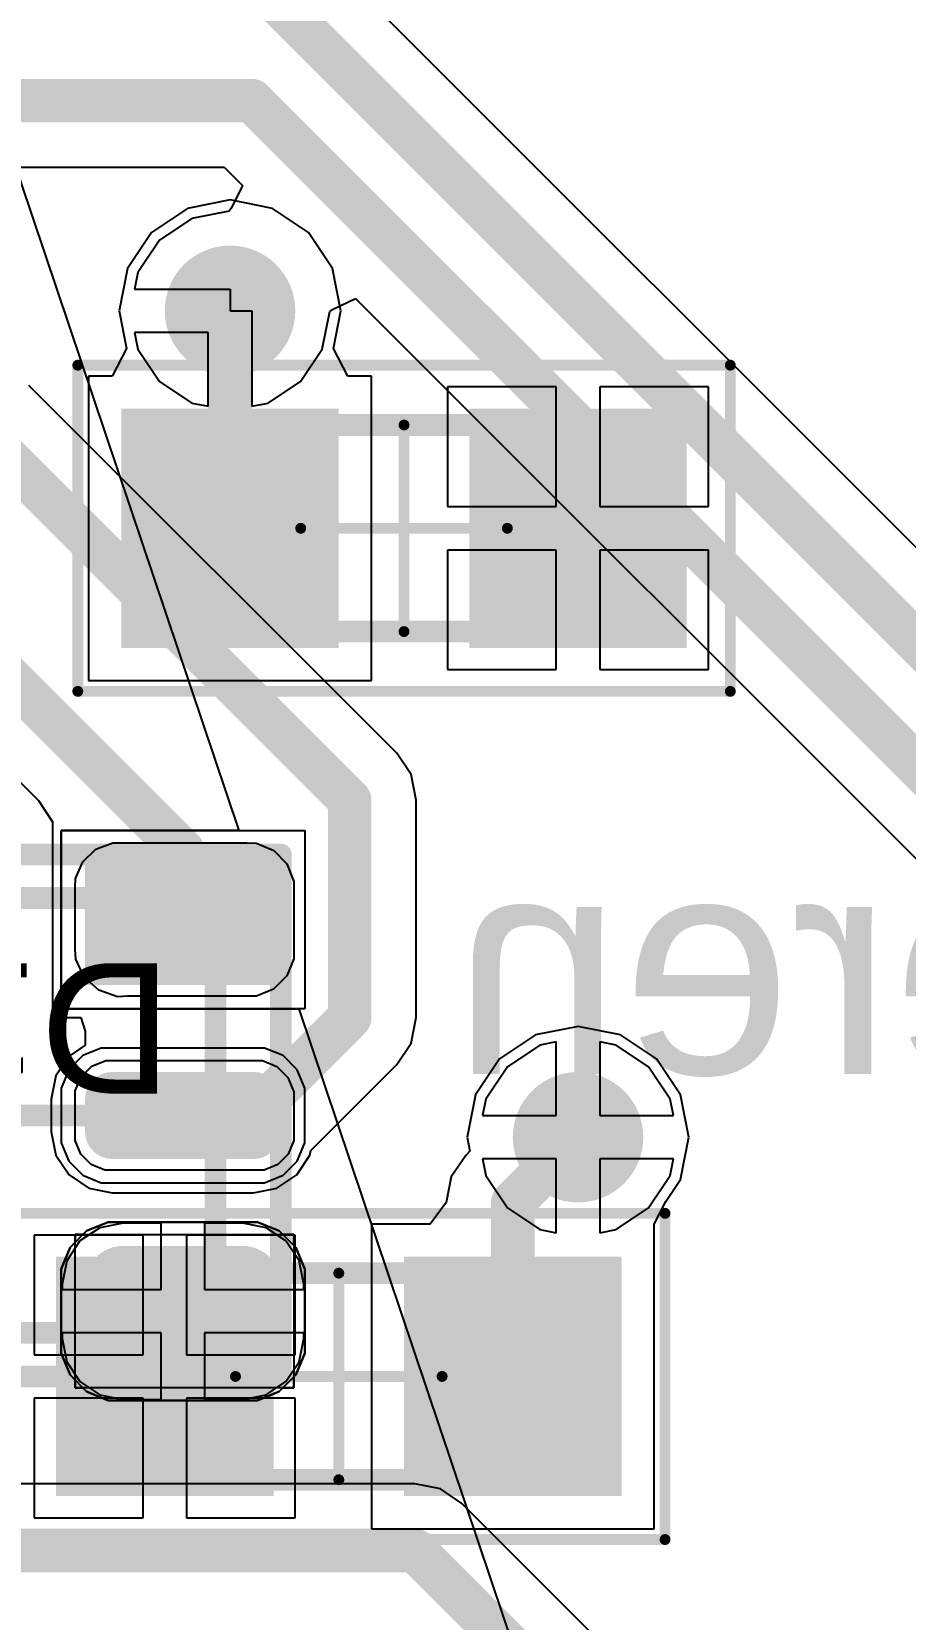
# Model space of a CAD drawing. Header units: inches. Extents: x -27 to 142, y -1 to 42.
# Drawn here: x 19.99 to 24, y 7.18 to 14.48 of the extents above; entities that cross this region are included whole.
import ezdxf

# ---------------------------------------------------------------- set-up
doc = ezdxf.new("R2010")
doc.units = ezdxf.units.IN
for name, color, linetype in [('Bottom Layer', 5, 'Continuous'), ('Bottom Overlay', 54, 'Continuous'), ('Bottom Paste', 16, 'Continuous'), ('Bottom Solder', 6, 'Continuous'), ('Mechanical 13', 56, 'Continuous'), ('Mechanical 15', 56, 'Continuous'), ('Top Layer', 1, 'Continuous'), ('Top Overlay', 2, 'Continuous'), ('Top Paste', 8, 'Continuous'), ('Top Solder', 216, 'Continuous'), ('Via Holes', 16, 'Continuous')]:
    doc.layers.add(name, color=color, linetype=linetype)
doc.styles.add('Arial', font='', dxfattribs={"height": 0.2})
doc.styles.get('Arial').set_extended_font_data('Arial')

# ---------------------------------------------------------------- blocks, each defined once
blk = doc.blocks.new('CAPC0603_1608_55_N_B_748')
at = {"layer": 'Bottom Layer'}
for points in [[(-0.35, 0.5), (-0.35, -0.5), (-1.25, -0.5), (-1.25, 0.5)], [(1.25, 0.5), (1.25, -0.5), (0.35, -0.5), (0.35, 0.5)]]:
    blk.add_hatch(color=5, dxfattribs=at).paths.add_polyline_path(points)
at = {"layer": 'Bottom Paste'}
for points in [[(-0.35, 0.5), (-0.35, -0.5), (-1.25, -0.5), (-1.25, 0.5)], [(1.25, 0.5), (1.25, -0.5), (0.35, -0.5), (0.35, 0.5)]]:
    blk.add_hatch(color=16, dxfattribs=at).paths.add_polyline_path(points)
at = {"layer": 'Bottom Solder'}
for points in [[(-0.3, 0.55), (-0.3, -0.55), (-1.3, -0.55), (-1.3, 0.55)], [(1.3, 0.55), (1.3, -0.55), (0.3, -0.55), (0.3, 0.55)]]:
    blk.add_hatch(color=6, dxfattribs=at).paths.add_polyline_path(points)
at = {"layer": 'Mechanical 13'}
for points in [[(-0.875, 0.475, 0.1, 0.1, 0), (-0.875, -0.475, 0.1, 0.1, 0)], [(0.875, 0.475, 0.1, 0.1, 0), (-0.875, 0.475, 0.1, 0.1, 0)], [(0.875, 0.475, 0.1, 0.1, 0), (0.875, -0.475, 0.1, 0.1, 0)], [(0.875, -0.475, 0.1, 0.1, 0), (-0.875, -0.475, 0.1, 0.1, 0)]]:
    blk.add_lwpolyline(points, format="xyseb", dxfattribs=at)
for points in [[(-0.9, 0.475, 0.05, 0.05, 1), (-0.85, 0.475, 0.05, 0.05, 1)], [(-0.9, 0.475, 0.05, 0.05, 1), (-0.85, 0.475, 0.05, 0.05, 1)], [(0.85, 0.475, 0.05, 0.05, 1), (0.9, 0.475, 0.05, 0.05, 1)], [(0.85, 0.475, 0.05, 0.05, 1), (0.9, 0.475, 0.05, 0.05, 1)], [(-0.9, -0.475, 0.05, 0.05, 1), (-0.85, -0.475, 0.05, 0.05, 1)], [(-0.9, -0.475, 0.05, 0.05, 1), (-0.85, -0.475, 0.05, 0.05, 1)], [(0.85, -0.475, 0.05, 0.05, 1), (0.9, -0.475, 0.05, 0.05, 1)], [(0.85, -0.475, 0.05, 0.05, 1), (0.9, -0.475, 0.05, 0.05, 1)]]:
    blk.add_lwpolyline(points, format="xyseb", close=True, dxfattribs=at)
at = {"layer": 'Mechanical 15'}
for points in [[(-1.5, 0.75, 0.05, 0.05, 0), (-1.5, -0.75, 0.05, 0.05, 0)], [(1.5, 0.75, 0.05, 0.05, 0), (-1.5, 0.75, 0.05, 0.05, 0)], [(1.5, 0.75, 0.05, 0.05, 0), (1.5, -0.75, 0.05, 0.05, 0)], [(0, 0.475, 0.05, 0.05, 0), (0, -0.475, 0.05, 0.05, 0)], [(0.475, 0, 0.05, 0.05, 0), (-0.475, 0, 0.05, 0.05, 0)], [(1.5, -0.75, 0.05, 0.05, 0), (-1.5, -0.75, 0.05, 0.05, 0)]]:
    blk.add_lwpolyline(points, format="xyseb", dxfattribs=at)
for points in [[(-1.5125, 0.75, 0.025, 0.025, 1), (-1.4875, 0.75, 0.025, 0.025, 1)], [(-1.5125, 0.75, 0.025, 0.025, 1), (-1.4875, 0.75, 0.025, 0.025, 1)], [(1.4875, 0.75, 0.025, 0.025, 1), (1.5125, 0.75, 0.025, 0.025, 1)], [(1.4875, 0.75, 0.025, 0.025, 1), (1.5125, 0.75, 0.025, 0.025, 1)], [(-0.0125, 0.475, 0.025, 0.025, 1), (0.0125, 0.475, 0.025, 0.025, 1)], [(-0.4875, 0, 0.025, 0.025, 1), (-0.4625, 0, 0.025, 0.025, 1)], [(0.4625, 0, 0.025, 0.025, 1), (0.4875, 0, 0.025, 0.025, 1)], [(-0.0125, -0.475, 0.025, 0.025, 1), (0.0125, -0.475, 0.025, 0.025, 1)], [(-1.5125, -0.75, 0.025, 0.025, 1), (-1.4875, -0.75, 0.025, 0.025, 1)], [(-1.5125, -0.75, 0.025, 0.025, 1), (-1.4875, -0.75, 0.025, 0.025, 1)], [(1.4875, -0.75, 0.025, 0.025, 1), (1.5125, -0.75, 0.025, 0.025, 1)], [(1.4875, -0.75, 0.025, 0.025, 1), (1.5125, -0.75, 0.025, 0.025, 1)]]:
    blk.add_lwpolyline(points, format="xyseb", close=True, dxfattribs=at)
blk = doc.blocks.new('CAPC0603_1608_55_N_B_749')
at = {"layer": 'Bottom Layer'}
for points in [[(-0.35, 0.5), (-0.35, -0.5), (-1.25, -0.5), (-1.25, 0.5)], [(1.25, 0.5), (1.25, -0.5), (0.35, -0.5), (0.35, 0.5)]]:
    blk.add_hatch(color=5, dxfattribs=at).paths.add_polyline_path(points)
at = {"layer": 'Bottom Paste'}
for points in [[(-0.35, 0.5), (-0.35, -0.5), (-1.25, -0.5), (-1.25, 0.5)], [(1.25, 0.5), (1.25, -0.5), (0.35, -0.5), (0.35, 0.5)]]:
    blk.add_hatch(color=16, dxfattribs=at).paths.add_polyline_path(points)
at = {"layer": 'Bottom Solder'}
for points in [[(-0.3, 0.55), (-0.3, -0.55), (-1.3, -0.55), (-1.3, 0.55)], [(1.3, 0.55), (1.3, -0.55), (0.3, -0.55), (0.3, 0.55)]]:
    blk.add_hatch(color=6, dxfattribs=at).paths.add_polyline_path(points)
at = {"layer": 'Mechanical 13'}
for points in [[(-0.875, -0.475, 0.1, 0.1, 0), (-0.875, 0.475, 0.1, 0.1, 0)], [(-0.875, 0.475, 0.1, 0.1, 0), (0.875, 0.475, 0.1, 0.1, 0)], [(0.875, -0.475, 0.1, 0.1, 0), (0.875, 0.475, 0.1, 0.1, 0)], [(-0.875, -0.475, 0.1, 0.1, 0), (0.875, -0.475, 0.1, 0.1, 0)]]:
    blk.add_lwpolyline(points, format="xyseb", dxfattribs=at)
for points in [[(-0.9, 0.475, 0.05, 0.05, 1), (-0.85, 0.475, 0.05, 0.05, 1)], [(-0.9, 0.475, 0.05, 0.05, 1), (-0.85, 0.475, 0.05, 0.05, 1)], [(0.85, 0.475, 0.05, 0.05, 1), (0.9, 0.475, 0.05, 0.05, 1)], [(0.85, 0.475, 0.05, 0.05, 1), (0.9, 0.475, 0.05, 0.05, 1)], [(-0.9, -0.475, 0.05, 0.05, 1), (-0.85, -0.475, 0.05, 0.05, 1)], [(-0.9, -0.475, 0.05, 0.05, 1), (-0.85, -0.475, 0.05, 0.05, 1)], [(0.85, -0.475, 0.05, 0.05, 1), (0.9, -0.475, 0.05, 0.05, 1)], [(0.85, -0.475, 0.05, 0.05, 1), (0.9, -0.475, 0.05, 0.05, 1)]]:
    blk.add_lwpolyline(points, format="xyseb", close=True, dxfattribs=at)
at = {"layer": 'Mechanical 15'}
for points in [[(-1.5, -0.75, 0.05, 0.05, 0), (-1.5, 0.75, 0.05, 0.05, 0)], [(-1.5, 0.75, 0.05, 0.05, 0), (1.5, 0.75, 0.05, 0.05, 0)], [(1.5, -0.75, 0.05, 0.05, 0), (1.5, 0.75, 0.05, 0.05, 0)], [(0, -0.475, 0.05, 0.05, 0), (0, 0.475, 0.05, 0.05, 0)], [(-0.475, 0, 0.05, 0.05, 0), (0.475, 0, 0.05, 0.05, 0)], [(-1.5, -0.75, 0.05, 0.05, 0), (1.5, -0.75, 0.05, 0.05, 0)]]:
    blk.add_lwpolyline(points, format="xyseb", dxfattribs=at)
for points in [[(-1.5125, 0.75, 0.025, 0.025, 1), (-1.4875, 0.75, 0.025, 0.025, 1)], [(-1.5125, 0.75, 0.025, 0.025, 1), (-1.4875, 0.75, 0.025, 0.025, 1)], [(1.4875, 0.75, 0.025, 0.025, 1), (1.5125, 0.75, 0.025, 0.025, 1)], [(1.4875, 0.75, 0.025, 0.025, 1), (1.5125, 0.75, 0.025, 0.025, 1)], [(-0.0125, 0.475, 0.025, 0.025, 1), (0.0125, 0.475, 0.025, 0.025, 1)], [(-0.4875, 0, 0.025, 0.025, 1), (-0.4625, 0, 0.025, 0.025, 1)], [(0.4625, 0, 0.025, 0.025, 1), (0.4875, 0, 0.025, 0.025, 1)], [(-0.0125, -0.475, 0.025, 0.025, 1), (0.0125, -0.475, 0.025, 0.025, 1)], [(-1.5125, -0.75, 0.025, 0.025, 1), (-1.4875, -0.75, 0.025, 0.025, 1)], [(-1.5125, -0.75, 0.025, 0.025, 1), (-1.4875, -0.75, 0.025, 0.025, 1)], [(1.4875, -0.75, 0.025, 0.025, 1), (1.5125, -0.75, 0.025, 0.025, 1)], [(1.4875, -0.75, 0.025, 0.025, 1), (1.5125, -0.75, 0.025, 0.025, 1)]]:
    blk.add_lwpolyline(points, format="xyseb", close=True, dxfattribs=at)
blk = doc.blocks.new('APA_RGB_LED_2020_790')
at = {"layer": 'Top Layer'}
h = blk.add_hatch(color=1, dxfattribs=at)
edge = h.paths.add_edge_path()
edge.add_arc((-1.125, 1.025), 0.125, 90, 180)
edge.add_line((-1.25, 1.025), (-1.25, 0.775))
edge.add_arc((-1.125, 0.775), 0.125, 180, 270)
edge.add_line((-1.125, 0.65), (-0.575, 0.65))
edge.add_arc((-0.575, 0.775), 0.125, 270, 360)
edge.add_line((-0.45, 0.775), (-0.45, 1.025))
edge.add_arc((-0.575, 1.025), 0.125, 0, 90)
edge.add_line((-0.575, 1.15), (-1.125, 1.15))
h = blk.add_hatch(color=1, dxfattribs=at)
edge = h.paths.add_edge_path()
edge.add_arc((0.575, 1.025), 0.125, 90, 180)
edge.add_line((0.45, 1.025), (0.45, 0.775))
edge.add_arc((0.575, 0.775), 0.125, 180, 270)
edge.add_line((0.575, 0.65), (1.125, 0.65))
edge.add_arc((1.125, 0.775), 0.125, 270, 360)
edge.add_line((1.25, 0.775), (1.25, 1.025))
edge.add_arc((1.125, 1.025), 0.125, 0, 90)
edge.add_line((1.125, 1.15), (0.575, 1.15))
h = blk.add_hatch(color=1, dxfattribs=at)
edge = h.paths.add_edge_path()
edge.add_arc((-1.175, 0.075), 0.075, 90, 180)
edge.add_line((-1.25, 0.075), (-1.25, -0.075))
edge.add_arc((-1.175, -0.075), 0.075, 180, 270)
edge.add_line((-1.175, -0.15), (-0.525, -0.15))
edge.add_arc((-0.525, -0.075), 0.075, 270, 360)
edge.add_line((-0.45, -0.075), (-0.45, 0.075))
edge.add_arc((-0.525, 0.075), 0.075, 0, 90)
edge.add_line((-0.525, 0.15), (-1.175, 0.15))
h = blk.add_hatch(color=1, dxfattribs=at)
edge = h.paths.add_edge_path()
edge.add_arc((0.525, 0.075), 0.075, 90, 180)
edge.add_line((0.45, 0.075), (0.45, -0.075))
edge.add_arc((0.525, -0.075), 0.075, 180, 270)
edge.add_line((0.525, -0.15), (1.175, -0.15))
edge.add_arc((1.175, -0.075), 0.075, 270, 360)
edge.add_line((1.25, -0.075), (1.25, 0.075))
edge.add_arc((1.175, 0.075), 0.075, 0, 90)
edge.add_line((1.175, 0.15), (0.525, 0.15))
blk.add_hatch(color=1, dxfattribs=at).paths.add_polyline_path([(-1.25, -0.65), (-0.45, -0.65), (-0.45, -1.15), (-1.25, -1.15)])
h = blk.add_hatch(color=1, dxfattribs=at)
edge = h.paths.add_edge_path()
edge.add_arc((0.575, -0.775), 0.125, 90, 180)
edge.add_line((0.45, -0.775), (0.45, -1.025))
edge.add_arc((0.575, -1.025), 0.125, 180, 270)
edge.add_line((0.575, -1.15), (1.125, -1.15))
edge.add_arc((1.125, -1.025), 0.125, 270, 360)
edge.add_line((1.25, -1.025), (1.25, -0.775))
edge.add_arc((1.125, -0.775), 0.125, 0, 90)
edge.add_line((1.125, -0.65), (0.575, -0.65))
at = {"layer": 'Top Paste'}
h = blk.add_hatch(color=8, dxfattribs=at)
edge = h.paths.add_edge_path()
edge.add_arc((-1.125, 1.025), 0.125, 90, 180)
edge.add_line((-1.25, 1.025), (-1.25, 0.775))
edge.add_arc((-1.125, 0.775), 0.125, 180, 270)
edge.add_line((-1.125, 0.65), (-0.575, 0.65))
edge.add_arc((-0.575, 0.775), 0.125, 270, 360)
edge.add_line((-0.45, 0.775), (-0.45, 1.025))
edge.add_arc((-0.575, 1.025), 0.125, 0, 90)
edge.add_line((-0.575, 1.15), (-1.125, 1.15))
h = blk.add_hatch(color=8, dxfattribs=at)
edge = h.paths.add_edge_path()
edge.add_arc((0.575, 1.025), 0.125, 90, 180)
edge.add_line((0.45, 1.025), (0.45, 0.775))
edge.add_arc((0.575, 0.775), 0.125, 180, 270)
edge.add_line((0.575, 0.65), (1.125, 0.65))
edge.add_arc((1.125, 0.775), 0.125, 270, 360)
edge.add_line((1.25, 0.775), (1.25, 1.025))
edge.add_arc((1.125, 1.025), 0.125, 0, 90)
edge.add_line((1.125, 1.15), (0.575, 1.15))
h = blk.add_hatch(color=8, dxfattribs=at)
edge = h.paths.add_edge_path()
edge.add_arc((-1.175, 0.075), 0.075, 90, 180)
edge.add_line((-1.25, 0.075), (-1.25, -0.075))
edge.add_arc((-1.175, -0.075), 0.075, 180, 270)
edge.add_line((-1.175, -0.15), (-0.525, -0.15))
edge.add_arc((-0.525, -0.075), 0.075, 270, 360)
edge.add_line((-0.45, -0.075), (-0.45, 0.075))
edge.add_arc((-0.525, 0.075), 0.075, 0, 90)
edge.add_line((-0.525, 0.15), (-1.175, 0.15))
h = blk.add_hatch(color=8, dxfattribs=at)
edge = h.paths.add_edge_path()
edge.add_arc((0.525, 0.075), 0.075, 90, 180)
edge.add_line((0.45, 0.075), (0.45, -0.075))
edge.add_arc((0.525, -0.075), 0.075, 180, 270)
edge.add_line((0.525, -0.15), (1.175, -0.15))
edge.add_arc((1.175, -0.075), 0.075, 270, 360)
edge.add_line((1.25, -0.075), (1.25, 0.075))
edge.add_arc((1.175, 0.075), 0.075, 0, 90)
edge.add_line((1.175, 0.15), (0.525, 0.15))
blk.add_hatch(color=8, dxfattribs=at).paths.add_polyline_path([(-1.25, -0.65), (-0.45, -0.65), (-0.45, -1.15), (-1.25, -1.15)])
h = blk.add_hatch(color=8, dxfattribs=at)
edge = h.paths.add_edge_path()
edge.add_arc((0.575, -0.775), 0.125, 90, 180)
edge.add_line((0.45, -0.775), (0.45, -1.025))
edge.add_arc((0.575, -1.025), 0.125, 180, 270)
edge.add_line((0.575, -1.15), (1.125, -1.15))
edge.add_arc((1.125, -1.025), 0.125, 270, 360)
edge.add_line((1.25, -1.025), (1.25, -0.775))
edge.add_arc((1.125, -0.775), 0.125, 0, 90)
edge.add_line((1.125, -0.65), (0.575, -0.65))
at = {"layer": 'Top Solder'}
h = blk.add_hatch(color=216, dxfattribs=at)
edge = h.paths.add_edge_path()
edge.add_arc((-1.125, 1.025), 0.175, 90, 180)
edge.add_line((-1.3, 1.025), (-1.3, 0.775))
edge.add_arc((-1.125, 0.775), 0.175, 180, 270)
edge.add_line((-1.125, 0.6), (-0.575, 0.6))
edge.add_arc((-0.575, 0.775), 0.175, 270, 360)
edge.add_line((-0.4, 0.775), (-0.4, 1.025))
edge.add_arc((-0.575, 1.025), 0.175, 0, 90)
edge.add_line((-0.575, 1.2), (-1.125, 1.2))
h = blk.add_hatch(color=216, dxfattribs=at)
edge = h.paths.add_edge_path()
edge.add_arc((0.575, 1.025), 0.175, 90, 180)
edge.add_line((0.4, 1.025), (0.4, 0.775))
edge.add_arc((0.575, 0.775), 0.175, 180, 270)
edge.add_line((0.575, 0.6), (1.125, 0.6))
edge.add_arc((1.125, 0.775), 0.175, 270, 360)
edge.add_line((1.3, 0.775), (1.3, 1.025))
edge.add_arc((1.125, 1.025), 0.175, 0, 90)
edge.add_line((1.125, 1.2), (0.575, 1.2))
h = blk.add_hatch(color=216, dxfattribs=at)
edge = h.paths.add_edge_path()
edge.add_arc((-1.175, 0.075), 0.125, 90, 180)
edge.add_line((-1.3, 0.075), (-1.3, -0.075))
edge.add_arc((-1.175, -0.075), 0.125, 180, 270)
edge.add_line((-1.175, -0.2), (-0.525, -0.2))
edge.add_arc((-0.525, -0.075), 0.125, 270, 360)
edge.add_line((-0.4, -0.075), (-0.4, 0.075))
edge.add_arc((-0.525, 0.075), 0.125, 0, 90)
edge.add_line((-0.525, 0.2), (-1.175, 0.2))
h = blk.add_hatch(color=216, dxfattribs=at)
edge = h.paths.add_edge_path()
edge.add_arc((0.525, 0.075), 0.125, 90, 180)
edge.add_line((0.4, 0.075), (0.4, -0.075))
edge.add_arc((0.525, -0.075), 0.125, 180, 270)
edge.add_line((0.525, -0.2), (1.175, -0.2))
edge.add_arc((1.175, -0.075), 0.125, 270, 360)
edge.add_line((1.3, -0.075), (1.3, 0.075))
edge.add_arc((1.175, 0.075), 0.125, 0, 90)
edge.add_line((1.175, 0.2), (0.525, 0.2))
blk.add_hatch(color=216, dxfattribs=at).paths.add_polyline_path([(-1.3, -0.6), (-0.4, -0.6), (-0.4, -1.2), (-1.3, -1.2)])
h = blk.add_hatch(color=216, dxfattribs=at)
edge = h.paths.add_edge_path()
edge.add_arc((0.575, -0.775), 0.175, 90, 180)
edge.add_line((0.4, -0.775), (0.4, -1.025))
edge.add_arc((0.575, -1.025), 0.175, 180, 270)
edge.add_line((0.575, -1.2), (1.125, -1.2))
edge.add_arc((1.125, -1.025), 0.175, 270, 360)
edge.add_line((1.3, -1.025), (1.3, -0.775))
edge.add_arc((1.125, -0.775), 0.175, 0, 90)
edge.add_line((1.125, -0.6), (0.575, -0.6))
at = {"layer": 'Mechanical 13'}
for points in [[(1, 1, 0.1, 0.1, 0), (-1, 1, 0.1, 0.1, 0)], [(-1, 1, 0.1, 0.1, 0), (-1, -1, 0.1, 0.1, 0)], [(1, 1, 0.1, 0.1, 0), (1, -1, 0.1, 0.1, 0)], [(1, -1, 0.1, 0.1, 0), (-1, -1, 0.1, 0.1, 0)]]:
    blk.add_lwpolyline(points, format="xyseb", dxfattribs=at)
for points in [[(-1.025, 1, 0.05, 0.05, 1), (-0.975, 1, 0.05, 0.05, 1)], [(-1.025, 1, 0.05, 0.05, 1), (-0.975, 1, 0.05, 0.05, 1)], [(0.975, 1, 0.05, 0.05, 1), (1.025, 1, 0.05, 0.05, 1)], [(0.975, 1, 0.05, 0.05, 1), (1.025, 1, 0.05, 0.05, 1)], [(-1.025, -1, 0.05, 0.05, 1), (-0.975, -1, 0.05, 0.05, 1)], [(-1.025, -1, 0.05, 0.05, 1), (-0.975, -1, 0.05, 0.05, 1)], [(0.975, -1, 0.05, 0.05, 1), (1.025, -1, 0.05, 0.05, 1)], [(0.975, -1, 0.05, 0.05, 1), (1.025, -1, 0.05, 0.05, 1)]]:
    blk.add_lwpolyline(points, format="xyseb", close=True, dxfattribs=at)
at = {"layer": 'Mechanical 15'}
for points in [[(-1.3, 1.2, 0.1, 0.1, 0), (-1.3, -1.2, 0.1, 0.1, 0)], [(1.3, 1.2, 0.1, 0.1, 0), (-1.3, 1.2, 0.1, 0.1, 0)], [(1.3, 1.2, 0.1, 0.1, 0), (1.3, -1.2, 0.1, 0.1, 0)], [(0, 0.5, 0.1, 0.1, 0), (0, -0.5, 0.1, 0.1, 0)], [(0.5, 0, 0.1, 0.1, 0), (-0.5, 0, 0.1, 0.1, 0)], [(1.3, -1.2, 0.1, 0.1, 0), (-1.3, -1.2, 0.1, 0.1, 0)]]:
    blk.add_lwpolyline(points, format="xyseb", dxfattribs=at)
for points in [[(-1.325, 1.2, 0.05, 0.05, 1), (-1.275, 1.2, 0.05, 0.05, 1)], [(-1.325, 1.2, 0.05, 0.05, 1), (-1.275, 1.2, 0.05, 0.05, 1)], [(1.275, 1.2, 0.05, 0.05, 1), (1.325, 1.2, 0.05, 0.05, 1)], [(1.275, 1.2, 0.05, 0.05, 1), (1.325, 1.2, 0.05, 0.05, 1)], [(-0.025, 0.5, 0.05, 0.05, 1), (0.025, 0.5, 0.05, 0.05, 1)], [(-0.525, 0, 0.05, 0.05, 1), (-0.475, 0, 0.05, 0.05, 1)], [(0.475, 0, 0.05, 0.05, 1), (0.525, 0, 0.05, 0.05, 1)], [(-0.025, -0.5, 0.05, 0.05, 1), (0.025, -0.5, 0.05, 0.05, 1)], [(-1.325, -1.2, 0.05, 0.05, 1), (-1.275, -1.2, 0.05, 0.05, 1)], [(-1.325, -1.2, 0.05, 0.05, 1), (-1.275, -1.2, 0.05, 0.05, 1)], [(1.275, -1.2, 0.05, 0.05, 1), (1.325, -1.2, 0.05, 0.05, 1)], [(1.275, -1.2, 0.05, 0.05, 1), (1.325, -1.2, 0.05, 0.05, 1)]]:
    blk.add_lwpolyline(points, format="xyseb", close=True, dxfattribs=at)
at = {"layer": 'Top Overlay'}
for p, q in [((-1.3689, 1.1929), (-1.2929, 1.2689)), ((-1.2929, 1.2689), (-1.1937, 1.31)), ((-1.1937, 1.31), (-1.14, 1.31)), ((-1.14, 1.31), (-1.14, 1.31)), ((-1.14, 1.31), (-0.56, 1.31)), ((-0.56, 1.31), (-0.5063, 1.31)), ((-0.5063, 1.31), (-0.4071, 1.2689)), ((-0.4071, 1.2689), (-0.3311, 1.1929)), ((0.3311, 1.1929), (0.4071, 1.2689)), ((0.4071, 1.2689), (0.5063, 1.31)), ((0.5063, 1.31), (0.56, 1.31)), ((0.56, 1.31), (0.56, 1.31)), ((0.56, 1.31), (1.14, 1.31)), ((1.14, 1.31), (1.1937, 1.31)), ((1.1937, 1.31), (1.2929, 1.2689)), ((1.2929, 1.2689), (1.3689, 1.1929)), ((-1.41, 1.0937), (-1.3689, 1.1929)), ((-0.3311, 1.1929), (-0.29, 1.0937)), ((0.29, 1.0937), (0.3311, 1.1929)), ((1.3689, 1.1929), (1.41, 1.0937)), ((-1.41, 1.04), (-1.41, 1.0937)), ((-1.41, 0.76), (-1.41, 1.04)), ((-0.29, 1.0937), (-0.29, 1.04)), ((-0.29, 1.04), (-0.29, 1.04)), ((-0.29, 1.04), (-0.29, 0.76)), ((0.29, 1.04), (0.29, 1.0937)), ((0.29, 0.76), (0.29, 1.04)), ((1.41, 1.0937), (1.41, 1.04)), ((1.41, 1.04), (1.41, 1.04)), ((1.41, 1.04), (1.41, 0.76)), ((-1.41, 0.76), (-1.41, 0.76)), ((-1.41, 0.7063), (-1.41, 0.76)), ((-0.29, 0.76), (-0.29, 0.7063)), ((0.29, 0.76), (0.29, 0.76)), ((0.29, 0.7063), (0.29, 0.76)), ((1.41, 0.76), (1.41, 0.7063)), ((-1.3689, 0.6071), (-1.41, 0.7063)), ((-0.29, 0.7063), (-0.3311, 0.6071)), ((0.3311, 0.6071), (0.29, 0.7063)), ((1.41, 0.7063), (1.3689, 0.6071)), ((-1.2929, 0.5311), (-1.3689, 0.6071)), ((-0.3311, 0.6071), (-0.4071, 0.5311)), ((0.4071, 0.5311), (0.3311, 0.6071)), ((1.3689, 0.6071), (1.2929, 0.5311)), ((-1.1937, 0.49), (-1.2929, 0.5311)), ((-0.4071, 0.5311), (-0.5063, 0.49)), ((0.5063, 0.49), (0.4071, 0.5311)), ((1.2929, 0.5311), (1.1937, 0.49)), ((-1.14, 0.49), (-1.1937, 0.49)), ((-0.56, 0.49), (-1.14, 0.49)), ((-0.5063, 0.49), (-0.56, 0.49)), ((-0.56, 0.49), (-0.56, 0.49)), ((0.56, 0.49), (0.5063, 0.49)), ((1.14, 0.49), (0.56, 0.49)), ((1.1937, 0.49), (1.14, 0.49)), ((1.14, 0.49), (1.14, 0.49)), ((-1.2258, 0.31), (-1.3103, 0.275)), ((-1.18, 0.31), (-1.2258, 0.31)), ((-0.52, 0.31), (-1.18, 0.31)), ((-0.4742, 0.31), (-0.52, 0.31)), ((-0.52, 0.31), (-0.52, 0.31)), ((-0.3897, 0.275), (-0.4742, 0.31)), ((0.4743, 0.31), (0.3897, 0.275)), ((0.52, 0.31), (0.4743, 0.31)), ((1.18, 0.31), (0.52, 0.31)), ((1.2258, 0.31), (1.18, 0.31)), ((1.18, 0.31), (1.18, 0.31)), ((1.3103, 0.275), (1.2258, 0.31)), ((-1.3103, 0.275), (-1.375, 0.2103)), ((-0.325, 0.2103), (-0.3897, 0.275)), ((0.3897, 0.275), (0.325, 0.2103)), ((1.375, 0.2103), (1.3103, 0.275)), ((-1.375, 0.2103), (-1.41, 0.1258)), ((-0.29, 0.1258), (-0.325, 0.2103)), ((0.325, 0.2103), (0.29, 0.1258)), ((1.41, 0.1258), (1.375, 0.2103)), ((-1.41, 0.1258), (-1.41, 0.08)), ((-1.41, 0.08), (-1.41, -0.08)), ((-1.41, 0.08), (-1.41, 0.08)), ((-0.29, 0.08), (-0.29, 0.1258)), ((-0.29, -0.08), (-0.29, 0.08)), ((0.29, 0.1258), (0.29, 0.08)), ((0.29, 0.08), (0.29, -0.08)), ((0.29, 0.08), (0.29, 0.08)), ((1.41, 0.08), (1.41, 0.1258)), ((1.41, -0.08), (1.41, 0.08)), ((-1.41, -0.08), (-1.41, -0.1257)), ((-1.41, -0.1257), (-1.375, -0.2103)), ((-0.325, -0.2103), (-0.29, -0.1257)), ((-0.29, -0.1257), (-0.29, -0.08)), ((-0.29, -0.08), (-0.29, -0.08)), ((0.29, -0.08), (0.29, -0.1257)), ((0.29, -0.1257), (0.325, -0.2103)), ((1.375, -0.2103), (1.41, -0.1257)), ((1.41, -0.1257), (1.41, -0.08)), ((1.41, -0.08), (1.41, -0.08)), ((-1.375, -0.2103), (-1.3103, -0.275)), ((-0.3897, -0.275), (-0.325, -0.2103)), ((0.325, -0.2103), (0.3897, -0.275)), ((1.3103, -0.275), (1.375, -0.2103)), ((-1.3103, -0.275), (-1.2258, -0.31)), ((-0.4742, -0.31), (-0.3897, -0.275)), ((0.3897, -0.275), (0.4743, -0.31)), ((1.2258, -0.31), (1.3103, -0.275)), ((-1.2258, -0.31), (-1.18, -0.31)), ((-1.18, -0.31), (-1.18, -0.31)), ((-1.18, -0.31), (-0.52, -0.31)), ((-0.52, -0.31), (-0.4742, -0.31)), ((0.4743, -0.31), (0.52, -0.31)), ((0.52, -0.31), (0.52, -0.31)), ((0.52, -0.31), (1.18, -0.31)), ((1.18, -0.31), (1.2258, -0.31)), ((-1.41, -1.31), (-1.41, -0.49)), ((-1.41, -0.49), (-0.29, -0.49)), ((-0.29, -0.49), (-0.29, -1.31)), ((0.4071, -0.5311), (0.5063, -0.49)), ((0.5063, -0.49), (0.56, -0.49)), ((0.56, -0.49), (0.56, -0.49)), ((0.56, -0.49), (1.14, -0.49)), ((1.14, -0.49), (1.1937, -0.49)), ((1.1937, -0.49), (1.2929, -0.5311)), ((0.3311, -0.6071), (0.4071, -0.5311)), ((1.2929, -0.5311), (1.3689, -0.6071)), ((0.29, -0.7063), (0.3311, -0.6071)), ((1.3689, -0.6071), (1.41, -0.7063)), ((0.29, -0.76), (0.29, -0.7063)), ((1.41, -0.7063), (1.41, -0.76)), ((0.29, -1.04), (0.29, -0.76)), ((1.41, -0.76), (1.41, -0.76)), ((1.41, -0.76), (1.41, -1.04)), ((0.29, -1.04), (0.29, -1.04)), ((0.29, -1.0937), (0.29, -1.04)), ((0.3311, -1.1929), (0.29, -1.0937)), ((1.41, -1.0937), (1.3689, -1.1929)), ((1.41, -1.04), (1.41, -1.0937)), ((0.4071, -1.2689), (0.3311, -1.1929)), ((1.3689, -1.1929), (1.2929, -1.2689)), ((-0.29, -1.31), (-1.41, -1.31)), ((0.5063, -1.31), (0.4071, -1.2689)), ((0.56, -1.31), (0.5063, -1.31)), ((1.14, -1.31), (0.56, -1.31)), ((1.1937, -1.31), (1.14, -1.31)), ((1.14, -1.31), (1.14, -1.31)), ((1.2929, -1.2689), (1.1937, -1.31))]:
    blk.add_line(p, q, dxfattribs=at)
at = {"layer": 'Mechanical 15', "style": 'Arial'}
blk.add_text('D18', height=0.6, dxfattribs=at).set_placement((-0.8, -0.7))

msp = doc.modelspace()

# ---------------------------------------------------------------- hatches: boundary and pattern name
at = {"layer": 'Bottom Layer'}
h = msp.add_hatch(color=5, dxfattribs=at)
edge = h.paths.add_edge_path()
edge.add_arc((20.9, 13.2), 0.3, 0, 360)
h = msp.add_hatch(color=5, dxfattribs=at)
edge = h.paths.add_edge_path()
edge.add_arc((22.5, 9.4), 0.3, 0, 360)
at = {"layer": 'Top Layer'}
h = msp.add_hatch(color=1, dxfattribs=at)
edge = h.paths.add_edge_path()
edge.add_arc((20.9, 13.2), 0.3, 0, 360)
h = msp.add_hatch(color=1, dxfattribs=at)
edge = h.paths.add_edge_path()
edge.add_arc((22.5, 9.4), 0.3, 0, 360)
at = {"layer": 'Via Holes'}
h = msp.add_hatch(color=7, dxfattribs=at)
edge = h.paths.add_edge_path()
edge.add_arc((20.9, 13.2), 0.15, 0, 360)
h = msp.add_hatch(color=7, dxfattribs=at)
edge = h.paths.add_edge_path()
edge.add_arc((22.5, 9.4), 0.15, 0, 360)

# ---------------------------------------------------------------- linework, layer by layer
at = {"layer": 'Bottom Layer'}
for p, q in [((20.7049, 13.671), (20.5395, 13.5605)), ((20.9, 13.7098), (20.7049, 13.671)), ((21.0951, 13.671), (20.9, 13.7098)), ((21.2605, 13.5605), (21.0951, 13.671)), ((20.5395, 13.5605), (20.429, 13.3951)), ((21.371, 13.3951), (21.2605, 13.5605)), ((20.429, 13.3951), (20.3902, 13.2)), ((21.4098, 13.2), (21.371, 13.3951)), ((20.3902, 13.2), (20.4246, 13.027)), ((21.3754, 13.027), (21.4098, 13.2)), ((20.4246, 13.027), (20.358, 12.9)), ((21.442, 12.9), (21.3754, 13.027)), ((20.358, 12.9), (20.25, 12.9)), ((20.25, 12.9), (20.25, 11.5)), ((21.55, 12.9), (21.442, 12.9)), ((21.55, 11.5), (21.55, 12.9)), ((22.4, 12.85), (21.9, 12.85)), ((21.9, 12.85), (21.9, 12.3)), ((22.4, 12.3), (22.4, 12.85)), ((23.1, 12.85), (22.6, 12.85)), ((22.6, 12.85), (22.6, 12.3)), ((23.1, 12.3), (23.1, 12.85)), ((21.9, 12.3), (22.4, 12.3)), ((22.6, 12.3), (23.1, 12.3)), ((22.4, 12.1), (21.9, 12.1)), ((21.9, 12.1), (21.9, 11.55)), ((22.4, 11.55), (22.4, 12.1)), ((23.1, 12.1), (22.6, 12.1)), ((22.6, 12.1), (22.6, 11.55)), ((23.1, 11.55), (23.1, 12.1)), ((21.9, 11.55), (22.4, 11.55)), ((22.6, 11.55), (23.1, 11.55)), ((20.25, 11.5), (21.55, 11.5)), ((22.3049, 9.871), (22.1395, 9.7605)), ((22.5, 9.9098), (22.3049, 9.871)), ((22.6951, 9.871), (22.5, 9.9098)), ((22.8605, 9.7605), (22.6951, 9.871)), ((22.1395, 9.7605), (22.029, 9.5951)), ((22.971, 9.5951), (22.8605, 9.7605)), ((22.029, 9.5951), (21.9902, 9.4)), ((23.0098, 9.4), (22.971, 9.5951)), ((21.9902, 9.4), (22.003, 9.3356)), ((22.971, 9.2049), (23.0098, 9.4)), ((21.9837, 9.3163), (21.9174, 9.2171)), ((22.003, 9.3356), (21.9837, 9.3163)), ((21.9174, 9.2171), (21.8941, 9.1)), ((22.904, 9.1046), (22.971, 9.2049)), ((21.8941, 9.1), (21.8198, 9)), ((22.85, 9), (22.904, 9.1046)), ((21.8198, 9), (21.55, 9)), ((21.55, 9), (21.55, 7.6)), ((22.85, 7.6), (22.85, 9)), ((20.5, 8.95), (20, 8.95)), ((20, 8.95), (20, 8.4)), ((20.5, 8.4), (20.5, 8.95)), ((21.2, 8.95), (20.7, 8.95)), ((20.7, 8.95), (20.7, 8.4)), ((21.2, 8.4), (21.2, 8.95)), ((20, 8.4), (20.5, 8.4)), ((20.7, 8.4), (21.2, 8.4)), ((20.5, 8.2), (20, 8.2)), ((20, 8.2), (20, 7.65)), ((20.5, 7.65), (20.5, 8.2)), ((21.2, 8.2), (20.7, 8.2)), ((20.7, 8.2), (20.7, 7.65)), ((21.2, 7.65), (21.2, 8.2)), ((20, 7.65), (20.5, 7.65)), ((20.7, 7.65), (21.2, 7.65)), ((21.55, 7.6), (22.85, 7.6))]:
    msp.add_line(p, q, dxfattribs=at)
for points in [[(20.9, 12.2, 0.2, 0.2, 0), (20.9, 13.2, 0.2, 0.2, 0)], [(22.2, 9.1, 0.2, 0.2, 0), (22.5, 9.4, 0.2, 0.2, 0)], [(22.2, 8.3, 0.2, 0.2, 0), (22.2, 9.1, 0.2, 0.2, 0)]]:
    msp.add_lwpolyline(points, format="xyseb", dxfattribs=at)
for points in [[(20.85, 13.2, 0.1, 0.1, 1), (20.95, 13.2, 0.1, 0.1, 1)], [(20.85, 12.2, 0.1, 0.1, 1), (20.95, 12.2, 0.1, 0.1, 1)], [(22.45, 9.4, 0.1, 0.1, 1), (22.55, 9.4, 0.1, 0.1, 1)], [(22.15, 9.1, 0.1, 0.1, 1), (22.25, 9.1, 0.1, 0.1, 1)], [(22.15, 9.1, 0.1, 0.1, 1), (22.25, 9.1, 0.1, 0.1, 1)], [(22.15, 8.3, 0.1, 0.1, 1), (22.25, 8.3, 0.1, 0.1, 1)]]:
    msp.add_lwpolyline(points, format="xyseb", close=True, dxfattribs=at)
at = {"layer": 'Top Layer'}
for p, q in [((24.4933, 11.6726), (20.8829, 15.283)), ((19.4912, 13.8608), (20.8733, 13.8608)), ((20.8733, 13.8608), (20.9572, 13.7769)), ((20.9572, 13.7769), (20.9074, 13.6741)), ((20.8964, 13.6581), (20.7244, 13.6239)), ((20.9074, 13.6741), (20.8964, 13.6581)), ((20.7244, 13.6239), (20.5756, 13.5244)), ((20.5756, 13.5244), (20.4761, 13.3756)), ((20.4761, 13.3756), (20.4611, 13.3)), ((20.4611, 13.3), (20.9, 13.3)), ((20.9, 13.3), (20.9, 13.2)), ((21.3741, 13.2074), (21.4769, 13.2572)), ((21.4769, 13.2572), (24.4837, 10.2504)), ((20.9, 13.2), (21, 13.2)), ((21, 13.2), (21, 12.7611)), ((21.3239, 13.0244), (21.3581, 13.1964)), ((21.3581, 13.1964), (21.3741, 13.2074)), ((20.8, 13.1), (20.4611, 13.1)), ((20.4611, 13.1), (20.4761, 13.0244)), ((20.8, 12.7611), (20.8, 13.1)), ((20.4761, 13.0244), (20.5756, 12.8756)), ((21.2244, 12.8756), (21.3239, 13.0244)), ((21.6663, 11.1663), (19.9754, 12.8572)), ((20.5756, 12.8756), (20.7244, 12.7761)), ((21.0756, 12.7761), (21.2244, 12.8756)), ((20.7244, 12.7761), (20.8, 12.7611)), ((21, 12.7611), (21.0756, 12.7761)), ((19.0733, 11.8941), (20.0191, 10.9483)), ((21.7326, 11.0671), (21.6663, 11.1663)), ((21.6663, 11.1663), (21.6663, 11.1663)), ((21.7559, 10.95), (21.7326, 11.0671)), ((21.7559, 9.95), (21.7559, 10.95)), ((21.7559, 10.95), (21.7559, 10.95)), ((20.0191, 10.9483), (20.0833, 10.85)), ((20.0833, 10.85), (20.0833, 10.85)), ((20.0833, 10.85), (20.0833, 10.85)), ((20.0833, 10.85), (20.0833, 9.95)), ((20.0833, 9.95), (20.2134, 9.95)), ((20.2134, 9.95), (20.2335, 9.888)), ((21.7326, 9.8329), (21.7559, 9.95)), ((21.7559, 9.95), (21.7559, 9.95)), ((20.2335, 9.888), (20.2345, 9.823)), ((20.2345, 9.823), (20.16, 9.7733)), ((21.6663, 9.7337), (21.7326, 9.8329)), ((22.3244, 9.8239), (22.1756, 9.7244)), ((22.4, 9.8389), (22.3244, 9.8239)), ((22.4, 9.5), (22.4, 9.8389)), ((22.6756, 9.8239), (22.6, 9.8389)), ((22.6, 9.8389), (22.6, 9.5)), ((22.8244, 9.7244), (22.6756, 9.8239)), ((20.16, 9.7733), (20.0993, 9.6823)), ((21.2716, 9.339), (21.6663, 9.7337)), ((21.6663, 9.7337), (21.6663, 9.7337)), ((22.1756, 9.7244), (22.0761, 9.5756)), ((22.9239, 9.5756), (22.8244, 9.7244)), ((20.0993, 9.6823), (20.0779, 9.575)), ((20.0779, 9.575), (20.0779, 9.425)), ((22.0761, 9.5756), (22.0611, 9.5)), ((22.9389, 9.5), (22.9239, 9.5756)), ((22.0611, 9.5), (22.4, 9.5)), ((22.6, 9.5), (22.9389, 9.5)), ((20.0779, 9.425), (20.0993, 9.3177)), ((20.0993, 9.3177), (20.16, 9.2267)), ((21.2066, 9.2267), (21.2673, 9.3177)), ((21.2673, 9.3177), (21.2716, 9.339)), ((22.4, 9.3), (22.0611, 9.3)), ((22.0611, 9.3), (22.0761, 9.2244)), ((22.4, 8.9611), (22.4, 9.3)), ((22.9389, 9.3), (22.6, 9.3)), ((22.6, 9.3), (22.6, 8.9611)), ((22.9239, 9.2244), (22.9389, 9.3)), ((20.16, 9.2267), (20.251, 9.166)), ((21.1156, 9.166), (21.2066, 9.2267)), ((22.0761, 9.2244), (22.1756, 9.0756)), ((22.8244, 9.0756), (22.9239, 9.2244)), ((20.251, 9.166), (20.3583, 9.1446)), ((20.3583, 9.1446), (21.0083, 9.1446)), ((21.0083, 9.1446), (21.1156, 9.166)), ((22.1756, 9.0756), (22.3244, 8.9761)), ((22.6756, 8.9761), (22.8244, 9.0756)), ((20.301, 8.984), (20.21, 8.9233)), ((20.4083, 9.0054), (20.301, 8.984)), ((20.5833, 9.0054), (20.4083, 9.0054)), ((20.5833, 8.7), (20.5833, 9.0054)), ((20.9583, 9.0054), (20.7833, 9.0054)), ((20.7833, 9.0054), (20.7833, 8.7)), ((21.0656, 8.984), (20.9583, 9.0054)), ((21.1566, 8.9233), (21.0656, 8.984)), ((20.21, 8.9233), (20.1493, 8.8323)), ((21.2173, 8.8323), (21.1566, 8.9233)), ((22.3244, 8.9761), (22.4, 8.9611)), ((22.6, 8.9611), (22.6756, 8.9761)), ((20.1493, 8.8323), (20.1279, 8.725)), ((21.2387, 8.725), (21.2173, 8.8323)), ((20.1279, 8.725), (20.1279, 8.7)), ((20.1279, 8.7), (20.5833, 8.7)), ((20.7833, 8.7), (21.2387, 8.7)), ((21.2387, 8.7), (21.2387, 8.725)), ((20.5833, 8.5), (20.1279, 8.5)), ((20.1279, 8.5), (20.1279, 8.475)), ((20.1279, 8.475), (20.1493, 8.3677)), ((20.5833, 8.1946), (20.5833, 8.5)), ((21.2387, 8.5), (20.7833, 8.5)), ((20.7833, 8.5), (20.7833, 8.1946)), ((21.2173, 8.3677), (21.2387, 8.475)), ((21.2387, 8.475), (21.2387, 8.5)), ((20.1493, 8.3677), (20.21, 8.2767)), ((21.1566, 8.2767), (21.2173, 8.3677)), ((20.21, 8.2767), (20.301, 8.216)), ((21.0656, 8.216), (21.1566, 8.2767)), ((20.301, 8.216), (20.4083, 8.1946)), ((20.4083, 8.1946), (20.5833, 8.1946)), ((20.7833, 8.1946), (20.9583, 8.1946)), ((20.9583, 8.1946), (21.0656, 8.216)), ((21.75, 7.8059), (17.3245, 7.8059)), ((21.8671, 7.7826), (21.75, 7.8059)), ((21.75, 7.8059), (21.75, 7.8059)), ((21.9663, 7.7163), (21.8671, 7.7826)), ((23.3163, 6.3663), (21.9663, 7.7163))]:
    msp.add_line(p, q, dxfattribs=at)
for points in [[(20.6666, 15.0667, 0.2, 0.2, 0), (24.3666, 11.3667, 0.2, 0.2, 0)], [(19.0167, 14.1667, 0.2, 0.2, 0), (21, 14.1667, 0.2, 0.2, 0)], [(21, 14.1667, 0.2, 0.2, 0), (24.7, 10.4667, 0.2, 0.2, 0)], [(19.7591, 12.6409, 0.2, 0.2, 0), (21.45, 10.95, 0.2, 0.2, 0)], [(19.2, 12.2, 0.2, 0.2, 0), (20.6833, 10.7167, 0.2, 0.2, 0)], [(21.45, 9.95, 0.2, 0.2, 0), (21.45, 10.95, 0.2, 0.2, 0)], [(20.6833, 10.4, 0.2, 0.2, 0), (20.6833, 10.7167, 0.2, 0.2, 0)], [(21, 9.5, 0.2, 0.2, 0), (21.45, 9.95, 0.2, 0.2, 0)], [(20.6833, 9.5, 0.2, 0.2, 0), (21, 9.5, 0.2, 0.2, 0)], [(16.85, 7.5, 0.2, 0.2, 0), (21.75, 7.5, 0.2, 0.2, 0)], [(21.75, 7.5, 0.2, 0.2, 0), (23.1, 6.15, 0.2, 0.2, 0)]]:
    msp.add_lwpolyline(points, format="xyseb", dxfattribs=at)
for points in [[(20.95, 14.1667, 0.1, 0.1, 1), (21.05, 14.1667, 0.1, 0.1, 1)], [(20.95, 14.1667, 0.1, 0.1, 1), (21.05, 14.1667, 0.1, 0.1, 1)], [(21.4, 10.95, 0.1, 0.1, 1), (21.5, 10.95, 0.1, 0.1, 1)], [(21.4, 10.95, 0.1, 0.1, 1), (21.5, 10.95, 0.1, 0.1, 1)], [(20.6333, 10.7167, 0.1, 0.1, 1), (20.7333, 10.7167, 0.1, 0.1, 1)], [(20.6333, 10.7167, 0.1, 0.1, 1), (20.7333, 10.7167, 0.1, 0.1, 1)], [(20.6333, 10.4, 0.1, 0.1, 1), (20.7333, 10.4, 0.1, 0.1, 1)], [(21.4, 9.95, 0.1, 0.1, 1), (21.5, 9.95, 0.1, 0.1, 1)], [(21.4, 9.95, 0.1, 0.1, 1), (21.5, 9.95, 0.1, 0.1, 1)], [(20.6333, 9.5, 0.1, 0.1, 1), (20.7333, 9.5, 0.1, 0.1, 1)], [(20.95, 9.5, 0.1, 0.1, 1), (21.05, 9.5, 0.1, 0.1, 1)], [(20.95, 9.5, 0.1, 0.1, 1), (21.05, 9.5, 0.1, 0.1, 1)], [(21.7, 7.5, 0.1, 0.1, 1), (21.8, 7.5, 0.1, 0.1, 1)], [(21.7, 7.5, 0.1, 0.1, 1), (21.8, 7.5, 0.1, 0.1, 1)]]:
    msp.add_lwpolyline(points, format="xyseb", close=True, dxfattribs=at)
at = {"layer": 'Top Overlay'}
for p, q in [((19.5767, 14.8628), (20.94, 10.81)), ((20.94, 10.81), (20.1233, 10.81)), ((20.1233, 10.81), (20.1233, 9.99)), ((20.2836, 10.7241), (20.3615, 10.7543)), ((20.3615, 10.7543), (20.4033, 10.7533)), ((20.4033, 10.7533), (20.9783, 10.7533)), ((20.4033, 10.7533), (20.4033, 10.7533)), ((20.9783, 10.7533), (21.0216, 10.7528)), ((21.0216, 10.7528), (21.1011, 10.7188)), ((20.1893, 10.5901), (20.2231, 10.6665)), ((20.2231, 10.6665), (20.2836, 10.7241)), ((21.1011, 10.7188), (21.1616, 10.6569)), ((20.1883, 10.5483), (20.1893, 10.5901)), ((21.1616, 10.6569), (21.1938, 10.5765)), ((20.1883, 10.2633), (20.1883, 10.5483)), ((21.1938, 10.5765), (21.1932, 10.5333)), ((21.1932, 10.5333), (21.1933, 10.5333)), ((21.1933, 10.5333), (21.1933, 10.2633)), ((20.1908, 10.218), (20.1883, 10.2633)), ((20.1883, 10.2633), (20.1883, 10.2633)), ((21.1933, 10.2205), (21.1606, 10.1415)), ((21.1933, 10.2633), (21.1933, 10.2205)), ((20.23, 10.1363), (20.1908, 10.218)), ((20.2975, 10.0758), (20.23, 10.1363)), ((20.383, 10.0458), (20.2975, 10.0758)), ((21.1001, 10.081), (21.0211, 10.0483)), ((21.1606, 10.1415), (21.1001, 10.081)), ((20.4283, 10.0483), (20.383, 10.0458)), ((20.9783, 10.0483), (20.4283, 10.0483)), ((21.0211, 10.0483), (20.9783, 10.0483)), ((20.9783, 10.0483), (20.9783, 10.0483)), ((20.1233, 9.99), (21.2158, 9.99)), ((21.2158, 9.99), (22.5098, 6.1433)), ((20.3075, 9.81), (20.223, 9.775)), ((21.0591, 9.81), (20.3075, 9.81)), ((21.1436, 9.775), (21.0591, 9.81)), ((20.1583, 9.7103), (20.1233, 9.6257)), ((20.223, 9.775), (20.1583, 9.7103)), ((20.2149, 9.6774), (20.2642, 9.7267)), ((20.2642, 9.7267), (20.3285, 9.7533)), ((20.3285, 9.7533), (20.3633, 9.7533)), ((20.3633, 9.7533), (21.0133, 9.7533)), ((20.3633, 9.7533), (20.3633, 9.7533)), ((21.0133, 9.7533), (21.0491, 9.7533)), ((21.0491, 9.7533), (21.1153, 9.7259)), ((21.1153, 9.7259), (21.1659, 9.6753)), ((21.2083, 9.7103), (21.1436, 9.775)), ((21.2433, 9.6257), (21.2083, 9.7103)), ((20.1883, 9.6131), (20.2149, 9.6774)), ((21.1659, 9.6753), (21.1933, 9.6091)), ((20.1233, 9.6257), (20.1233, 9.58)), ((20.1233, 9.58), (20.1233, 9.42)), ((20.1883, 9.5783), (20.1883, 9.6131)), ((20.1883, 9.4183), (20.1883, 9.5783)), ((21.1933, 9.6091), (21.1933, 9.5733)), ((21.1933, 9.5733), (21.1933, 9.5733)), ((21.1933, 9.5733), (21.1933, 9.4183)), ((21.2433, 9.58), (21.2433, 9.6257)), ((21.2433, 9.42), (21.2433, 9.58)), ((20.1233, 9.42), (20.1233, 9.3742)), ((20.1883, 9.3845), (20.1883, 9.4183)), ((20.1883, 9.4183), (20.1883, 9.4183)), ((21.1933, 9.4183), (21.1933, 9.3845)), ((21.2433, 9.3742), (21.2433, 9.42)), ((20.1233, 9.3742), (20.1583, 9.2897)), ((20.2142, 9.322), (20.1883, 9.3845)), ((21.1933, 9.3845), (21.1674, 9.322)), ((21.2083, 9.2897), (21.2433, 9.3742)), ((20.1583, 9.2897), (20.223, 9.225)), ((20.262, 9.2742), (20.2142, 9.322)), ((20.3245, 9.2483), (20.262, 9.2742)), ((21.1196, 9.2742), (21.0571, 9.2483)), ((21.1674, 9.322), (21.1196, 9.2742)), ((21.1436, 9.225), (21.2083, 9.2897)), ((20.223, 9.225), (20.3075, 9.19)), ((20.3583, 9.2483), (20.3245, 9.2483)), ((21.0233, 9.2483), (20.3583, 9.2483)), ((21.0571, 9.2483), (21.0233, 9.2483)), ((21.0233, 9.2483), (21.0233, 9.2483)), ((21.0591, 9.19), (21.1436, 9.225)), ((20.3075, 9.19), (21.0591, 9.19)), ((20.3396, 9.01), (20.2404, 8.9689)), ((21.027, 9.01), (20.3396, 9.01)), ((21.1262, 8.9689), (21.027, 9.01)), ((20.1883, 8.9168), (20.1644, 8.8929)), ((20.1883, 8.2483), (20.1883, 8.9533)), ((20.1883, 8.9533), (21.1933, 8.9533)), ((20.2248, 8.9533), (20.1883, 8.9533)), ((20.1883, 8.9533), (20.1883, 8.9168)), ((20.2404, 8.9689), (20.2248, 8.9533)), ((21.1418, 8.9533), (21.1262, 8.9689)), ((21.1933, 8.9533), (21.1418, 8.9533)), ((21.1933, 8.9533), (21.1933, 8.2483)), ((21.1933, 8.9018), (21.1933, 8.9533)), ((20.1644, 8.8929), (20.1233, 8.7937)), ((21.2022, 8.8929), (21.1933, 8.9018)), ((21.2433, 8.7937), (21.2022, 8.8929)), ((20.1233, 8.7937), (20.1233, 8.74)), ((21.2433, 8.74), (21.2433, 8.7937)), ((20.1233, 8.74), (20.1233, 8.46)), ((21.2433, 8.46), (21.2433, 8.74)), ((20.1233, 8.46), (20.1233, 8.4063)), ((20.1233, 8.4063), (20.1644, 8.3071)), ((21.2022, 8.3071), (21.2433, 8.4063)), ((21.2433, 8.4063), (21.2433, 8.46)), ((20.1644, 8.3071), (20.1883, 8.2832)), ((20.1883, 8.2832), (20.1883, 8.2483)), ((21.1933, 8.2982), (21.2022, 8.3071)), ((21.1933, 8.2483), (21.1933, 8.2982)), ((21.1933, 8.2483), (20.1883, 8.2483)), ((20.1883, 8.2483), (20.2232, 8.2483)), ((20.2232, 8.2483), (20.2404, 8.2311)), ((20.2404, 8.2311), (20.3396, 8.19)), ((20.3396, 8.19), (21.027, 8.19)), ((21.027, 8.19), (21.1262, 8.2311)), ((21.1262, 8.2311), (21.1434, 8.2483)), ((21.1434, 8.2483), (21.1933, 8.2483))]:
    msp.add_line(p, q, dxfattribs=at)

# ---------------------------------------------------------------- block references
at = {"rotation": 180}
for name, p in [('CAPC0603_1608_55_N_B_748', (21.7, 12.2)), ('APA_RGB_LED_2020_790', (19.8333, 9.5))]:
    msp.add_blockref(name, p, dxfattribs=at)
msp.add_blockref('CAPC0603_1608_55_N_B_749', (21.4, 8.3))

# ---------------------------------------------------------------- texts
at = {"layer": 'Bottom Overlay', "style": 'Arial', "text_generation_flag": 2}
msp.add_text('Frode van der Meeren', height=1.000001, rotation=360, dxfattribs=at).set_placement((35.746, 9.6909))

doc.saveas('drawing.dxf')
